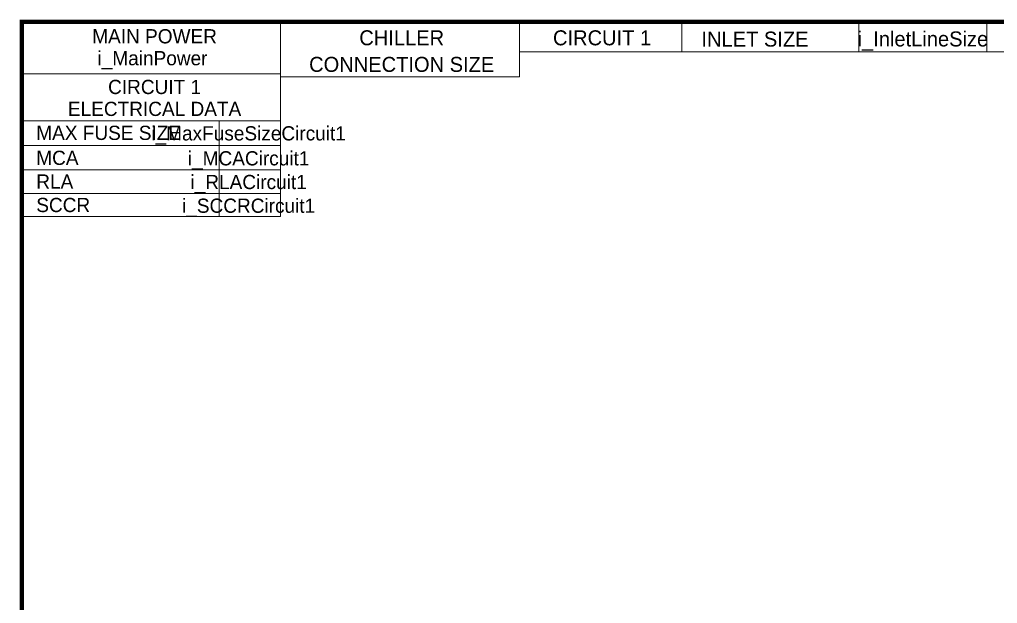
# Model space of a CAD drawing. Header units: inches. Extents: x 1457 to 2093, y 539 to 940.
# Drawn here: x 1467 to 1798.5, y 736.8 to 934.9 of the extents above; entities that cross this region are included whole.
import ezdxf
from ezdxf.enums import TextEntityAlignment as Align

# ---------------------------------------------------------------- set-up
doc = ezdxf.new("R2010")
doc.units = ezdxf.units.IN
doc.header["$MEASUREMENT"] = 0
doc.layers.get('0').update_dxf_attribs({"color": 1})

msp = doc.modelspace()

# ---------------------------------------------------------------- linework, layer by layer
at = {"color": 1, "lineweight": 15}
for p, q in [((1555.45258609, 934.11787529), (1555.45258609, 868.13087532)), ((1636.48042496, 923.91899271), (1636.48042496, 934.11787529)), ((1691.51089236, 923.91899271), (1691.51089236, 934.11787529)), ((1751.54180357, 923.91899271), (1751.54180357, 934.11787529)), ((1794.99017863, 923.91899271), (1794.99017863, 934.11787529)), ((1794.99017863, 923.91899271), (1636.48042496, 923.91899271)), ((1636.48042496, 923.91899271), (1636.48042496, 915.43742941)), ((1794.99017863, 923.91899271), (1927.19337079, 923.91899271)), ((1555.45258609, 916.4513984), (1467.72478881, 916.4513984)), ((1555.59543118, 915.45279154), (1636.48042496, 915.43742941)), ((1555.45258609, 900.54299918), (1468.20624754, 900.54299918)), ((1534.67830048, 900.54299918), (1534.67830048, 868.13087532)), ((1468.18150486, 892.11970584), (1555.45258609, 892.11970584)), ((1467.9856049, 883.87678517), (1555.45258609, 883.87678517)), ((1467.5805074, 875.85665703), (1555.45258609, 875.85665703)), ((1467.59411907, 868.13087532), (1555.45258609, 868.13087532))]:
    msp.add_line(p, q, dxfattribs=at)
at = {"color": 1, "const_width": 1.5433416}
msp.add_lwpolyline([(1467.72478881, 548.28247529), (2085.06142881, 548.28247529), (2085.06142881, 934.11787529), (1467.72478881, 934.11787529), (1467.72478881, 548.28247529)], dxfattribs=at)

# ---------------------------------------------------------------- texts
at = {"color": 1, "lineweight": 15}
for s, height, p in [('MAIN POWER', 4.8229425, (1512.73838437, 926.80734076)), ('CHILLER', 5.09088375, (1596.53211837, 926.15831354)), ('CIRCUIT 1', 5.09088375, (1664.47472029, 926.14648061)), ('i_InletLineSize', 5.09088375, (1773.26226835, 925.76504379)), ('i_MainPower', 4.8229425, (1512.0341862, 919.37330443)), ('CONNECTION SIZE', 5.09088375, (1596.53211837, 917.14017665)), ('CIRCUIT 1', 4.8229425, (1512.73838437, 909.61524006)), ('ELECTRICAL DATA', 4.8229425, (1512.73838437, 902.18120373)), ('i_MaxFuseSizeCircuit1', 4.8229425, (1544.62592997, 893.88086924)), ('i_MCACircuit1', 4.8229425, (1544.62592997, 885.41012696)), ('i_RLACircuit1', 4.8229425, (1544.62592997, 877.37188946)), ('i_SCCRCircuit1', 4.8229425, (1544.62592997, 869.33365196))]:
    msp.add_text(s, height=height, dxfattribs=at).set_placement(p, align=Align.CENTER)
msp.add_text('INLET SIZE', height=5.09088375, dxfattribs=at).set_placement((1698.16693061, 924.18268166), align=Align.BOTTOM_LEFT)
for s, p in [('MAX FUSE SIZE', (1472.62023674, 894.0435097)), ('MCA', (1472.62023674, 885.57276742)), ('RLA', (1472.62023674, 877.53452992)), ('SCCR', (1472.62023674, 869.58000001))]:
    msp.add_text(s, height=4.8229425, dxfattribs=at).set_placement(p)

doc.saveas('drawing.dxf')
